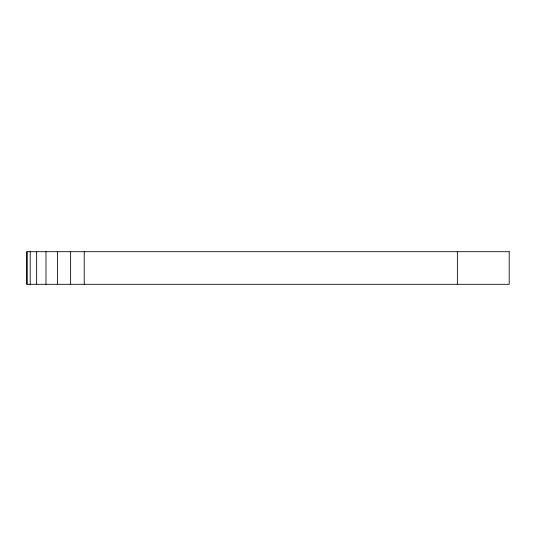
<?xml version="1.0" encoding="UTF-8"?>
<svg xmlns="http://www.w3.org/2000/svg" width="536" height="536" viewBox="0 0 536 536"><rect width="100%" height="100%" fill="white"/><g stroke="black" fill="none" stroke-linecap="round" stroke-linejoin="round"><path stroke-width="0.8" d="M457.369 251.706L457.369 284.294M84.232 251.706L84.232 284.294M70.618 251.706L70.618 284.294M57.58 251.706L57.58 284.294M45.996 251.706L45.996 284.294M36.656 251.706L36.656 284.294M30.204 251.706L30.204 284.294M27.068 251.706L27.068 284.294M509.2 251.706L26.8 251.706L26.8 284.294L509.2 284.294L509.2 251.706"/></g></svg>
